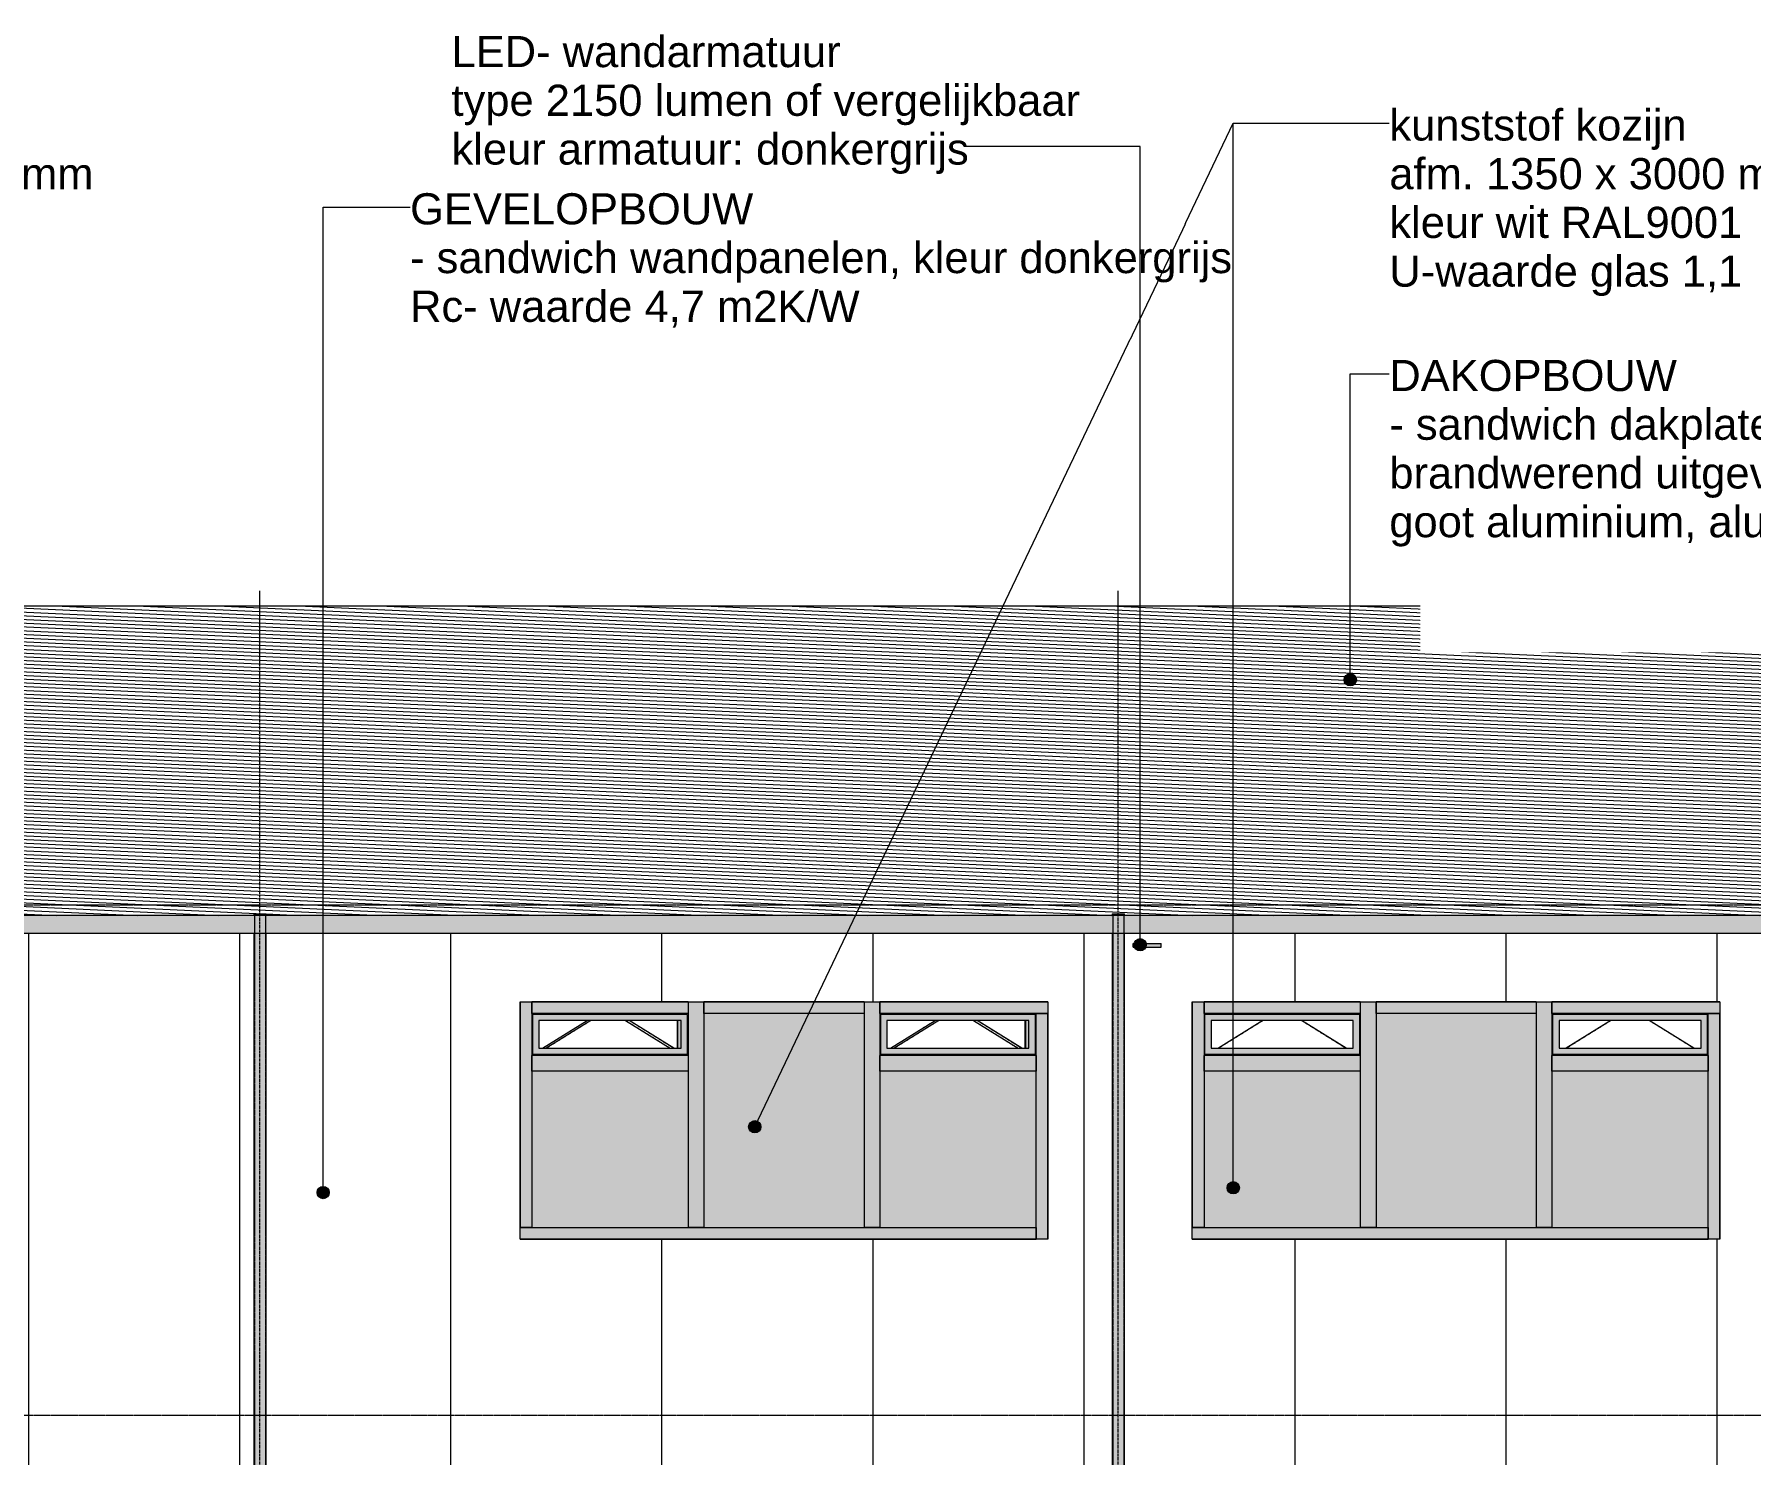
# Model space of a CAD drawing. Header units: millimetres. Extents: x 48682 to 485846, y -7071 to 11878.
# Drawn here: x 378262 to 388020, y 3775 to 11850 of the extents above; entities that cross this region are included whole.
import ezdxf

# ---------------------------------------------------------------- set-up
doc = ezdxf.new("R2010")
doc.units = ezdxf.units.MM
for name, pattern in [('Grid Line', [22.225, 12.7, -3.175, 3.175, -3.175]), ('Hidden', [4, 2, -2]), ('levels', [12, 10, -1, 0, -1])]:
    doc.linetypes.add(name, pattern=pattern)
for name, color, linetype, lineweight in [('A-DETL', 90, 'Continuous', 13), ('A-DOOR', 31, 'Continuous', 18), ('A-DOOR-GLAZ', 31, 'Continuous', 13), ('A-FLOR', 192, 'Continuous', 18), ('A-FLOR-LEVL', 51, 'Continuous', 9), ('A-FLOR-PATT', 8, 'Continuous', 18), ('A-GLAZ', 151, 'Continuous', 18), ('A-GLAZ-CWMG', 51, 'Continuous', 13), ('A-WALL-PATT', 111, 'Continuous', 13), ('E-LITE-EQPM', 33, 'Continuous', 13), ('G-ANNO-TEXT', 231, 'Continuous', 9), ('S-COLS', 52, 'Continuous', 18), ('S-COLS-HDLN', 52, 'Hidden', 9), ('S-GRID', 1, 'Continuous', 9)]:
    doc.layers.add(name, color=color, linetype=linetype, lineweight=lineweight)
doc.styles.add('Arial', font='arial.ttf', dxfattribs={"height": 177.035928})

# ---------------------------------------------------------------- blocks, each defined once
blk = doc.blocks.new('300_28_ISR_kolom_buis - ø70x3_6 2-8363247-rechtergebouw noordwestgevel_')
at = {"layer": 'S-COLS-HDLN', "linetype": 'Continuous', "lineweight": 18}
h = blk.add_hatch(color=256, dxfattribs=at)
h.paths.add_polyline_path([(-75998.3, 1000), (-75964.3, 1000), (-75964.3, 6740), (-75999.3, 6740), (-75999.3, 1000)], flags=0)
h.paths.add_polyline_path([(-75964.3, 6840), (-75964.3, 6850), (-75999.3, 6849.5), (-75998.1, 6847), (-75994.6, 6844.7), (-75981.8, 6841.3), (-75973.3, 6840.3)], flags=0)
h = blk.add_hatch(color=256, dxfattribs=at)
h.paths.add_polyline_path([(-75964.3, 1000), (-75929.3, 1000), (-75929.3, 6740), (-75964.3, 6740), (-75964.3, 1033.4)], flags=0)
h.paths.add_polyline_path([(-75964.3, 6840), (-75946.8, 6841.3), (-75934, 6844.7), (-75930.5, 6847), (-75929.3, 6850), (-75964.3, 6850)], flags=0)
at = {"layer": 'A-DETL', "lineweight": 18}
for p, q in [((-75999.3, 6850), (-75999.3, 6841.4)), ((-75999.3, 6850), (-75964.3, 6850)), ((-75964.3, 6850), (-75929.3, 6850)), ((-75929.3, 6841.4), (-75929.3, 6850)), ((-75999.3, 6740), (-75999.3, 1000)), ((-75929.3, 1000), (-75929.3, 6740))]:
    blk.add_line(p, q, dxfattribs=at)
at = {"layer": 'S-COLS', "linetype": 'Hidden', "lineweight": 9}
for p, q in [((-75995.7, 6850), (-75995.7, 1000)), ((-75932.9, 6850), (-75932.9, 1000))]:
    blk.add_line(p, q, dxfattribs=at)
blk = doc.blocks.new('32_DO_glas - 01-8509510-rechtergebouw noordwestgevel_')
at = {"layer": 'A-DOOR-GLAZ'}
blk.add_hatch(color=256, dxfattribs=at).paths.add_polyline_path([(-78372.6, 5067), (-77489.9, 5067), (-77489.9, 5955), (-78377.9, 5955), (-78377.9, 5067)], flags=0)
blk = doc.blocks.new('Rectangular Mullion - 32_rechts_67x100_vlak-8481124-rechtergebouw noordwestgevel_')
at = {"layer": 'A-GLAZ-CWMG'}
blk.add_hatch(color=256, dxfattribs=at).paths.add_polyline_path([(-79502.4, 6283), (-79467.9, 6283), (-79467.9, 6350), (-80355.9, 6350), (-80355.9, 6283), (-79577.7, 6283)], flags=0)
for p, q in [((-80355.9, 6283), (-80355.9, 6350)), ((-79467.9, 6350), (-80355.9, 6350)), ((-79467.9, 6350), (-79467.9, 6283)), ((-79467.9, 6283), (-80355.9, 6283))]:
    blk.add_line(p, q, dxfattribs=at)
blk = doc.blocks.new('Rectangular Mullion - 32_links_67x100_vlak-8481125-rechtergebouw noordwestgevel_')
at = {"layer": 'A-GLAZ-CWMG'}
blk.add_hatch(color=256, dxfattribs=at).paths.add_polyline_path([(-78422.9, 5000), (-77489.9, 5000), (-77489.9, 5067), (-78422.9, 5067)], flags=0)
for p, q in [((-78422.9, 5067), (-77489.9, 5067)), ((-78422.9, 5000), (-77489.9, 5000)), ((-77489.9, 5067), (-77489.9, 5000))]:
    blk.add_line(p, q, dxfattribs=at)
blk = doc.blocks.new('Rectangular Mullion - 32_rechts_67x100_vlak-8509514-rechtergebouw noordwestgevel_')
at = {"layer": 'A-GLAZ-CWMG'}
blk.add_hatch(color=256, dxfattribs=at).paths.add_polyline_path([(-80422.9, 5067), (-80355.9, 5067), (-80355.9, 6000), (-80422.9, 6000), (-80422.9, 5489.7)], flags=0)
for p, q in [((-80422.9, 6000), (-80422.9, 5067)), ((-80355.9, 6000), (-80355.9, 5067)), ((-80355.9, 5067), (-80422.9, 5067))]:
    blk.add_line(p, q, dxfattribs=at)
blk = doc.blocks.new('Rectangular Mullion - 32_links_67x100_vlak-8481179-rechtergebouw noordwestgevel_')
at = {"layer": 'A-GLAZ-CWMG'}
blk.add_hatch(color=256, dxfattribs=at).paths.add_polyline_path([(-77489.9, 6000), (-77422.9, 6000), (-77422.9, 6283), (-77489.9, 6283), (-77489.9, 6045)], flags=0)
for p, q in [((-77489.9, 6283), (-77422.9, 6283)), ((-77489.9, 6000), (-77489.9, 6283)), ((-77422.9, 6000), (-77422.9, 6283))]:
    blk.add_line(p, q, dxfattribs=at)
blk = doc.blocks.new('32_DO_glas - 01-8466179-rechtergebouw noordwestgevel_')
at = {"layer": 'A-DOOR-GLAZ'}
blk.add_hatch(color=256, dxfattribs=at).paths.add_polyline_path([(-79377.9, 5067), (-78467.9, 5067), (-78467.9, 6283), (-79377.9, 6283), (-79377.9, 5489.7)], flags=0)
blk = doc.blocks.new('Rectangular Mullion - 32_rechts_67x100_vlak-8481126-rechtergebouw noordwestgevel_')
at = {"layer": 'A-GLAZ-CWMG'}
blk.add_hatch(color=256, dxfattribs=at).paths.add_polyline_path([(-77468.9, 6283), (-77422.9, 6283), (-77422.9, 6350), (-78377.9, 6350), (-78377.9, 6283), (-77544.2, 6283)], flags=0)
for p, q in [((-78377.9, 6283), (-78377.9, 6350)), ((-77422.9, 6350), (-78377.9, 6350)), ((-77422.9, 6350), (-77422.9, 6283)), ((-77422.9, 6283), (-78377.9, 6283))]:
    blk.add_line(p, q, dxfattribs=at)
blk = doc.blocks.new('Rectangular Mullion - 32_links_67x100_vlak-8480892-rechtergebouw noordwestgevel_')
at = {"layer": 'A-GLAZ-CWMG'}
blk.add_hatch(color=256, dxfattribs=at).paths.add_polyline_path([(-79422.9, 5000), (-78422.9, 5000), (-78422.9, 5067), (-79422.9, 5067)], flags=0)
for p, q in [((-79422.9, 5067), (-78422.9, 5067)), ((-79422.9, 5000), (-78422.9, 5000))]:
    blk.add_line(p, q, dxfattribs=at)
blk = doc.blocks.new('Rectangular Mullion - 32_tussen_90x100-8249768-rechtergebouw noordwestgevel_')
at = {"layer": 'A-GLAZ-CWMG'}
blk.add_hatch(color=256, dxfattribs=at).paths.add_polyline_path([(-78377.9, 5067), (-78377.9, 6000), (-78467.9, 6000), (-78467.9, 5067)], flags=0)
for p, q in [((-78467.9, 6000), (-78467.9, 5067)), ((-78377.9, 6000), (-78377.9, 5067)), ((-78377.9, 5067), (-78467.9, 5067))]:
    blk.add_line(p, q, dxfattribs=at)
blk = doc.blocks.new('Rectangular Mullion - 32_rechts_67x100_vlak-8481127-rechtergebouw noordwestgevel_')
at = {"layer": 'A-GLAZ-CWMG'}
blk.add_hatch(color=256, dxfattribs=at).paths.add_polyline_path([(-79377.9, 6283), (-78467.9, 6283), (-78467.9, 6350), (-79377.9, 6350)], flags=0)
for p, q in [((-79377.9, 6283), (-79377.9, 6350)), ((-78467.9, 6350), (-79377.9, 6350)), ((-78467.9, 6350), (-78467.9, 6283)), ((-78467.9, 6283), (-79377.9, 6283))]:
    blk.add_line(p, q, dxfattribs=at)
blk = doc.blocks.new('Rectangular Mullion - 32_links_67x100_vlak-8480894-rechtergebouw noordwestgevel_')
at = {"layer": 'A-GLAZ-CWMG'}
blk.add_hatch(color=256, dxfattribs=at).paths.add_polyline_path([(-79577.7, 5000), (-79422.9, 5000), (-79422.9, 5067), (-80422.9, 5067), (-80422.9, 5000), (-80355.9, 5000)], flags=0)
for p, q in [((-80422.9, 5000), (-80422.9, 5067)), ((-80422.9, 5067), (-79422.9, 5067)), ((-80422.9, 5000), (-79422.9, 5000))]:
    blk.add_line(p, q, dxfattribs=at)
blk = doc.blocks.new('31_WI_RT62_BI_raam - BI_val-8481284-rechtergebouw noordwestgevel_')
at = {"layer": 'A-GLAZ'}
h = blk.add_hatch(color=256, dxfattribs=at)
h.paths.add_polyline_path([(-78071.4, 6045), (-77489.9, 6045), (-77489.9, 6283), (-78377.9, 6283), (-78377.9, 6045), (-78222, 6045)], flags=0)
h.paths.add_polyline_path([(-78071.4, 6050), (-78372.9, 6050), (-78372.6, 6278), (-77494.9, 6278), (-77494.9, 6050), (-77770.1, 6050)], flags=0)
h = blk.add_hatch(color=256, dxfattribs=at)
h.paths.add_polyline_path([(-78071.4, 6050), (-77494.9, 6050), (-77494.9, 6278), (-78372.9, 6278), (-78372.6, 6050), (-78222, 6050)], flags=0)
h.paths.add_polyline_path([(-78337.9, 6085), (-78337.9, 6243), (-77529.9, 6243), (-77529.9, 6085), (-78222, 6085)], flags=0)
for p, q in [((-78372.9, 6050), (-78372.9, 6278)), ((-77494.9, 6278), (-78372.9, 6278)), ((-77494.9, 6278), (-77494.9, 6050)), ((-78337.9, 6243), (-78337.9, 6085)), ((-77529.9, 6243), (-78337.9, 6243)), ((-77529.9, 6085), (-77529.9, 6243)), ((-78337.9, 6085), (-77529.9, 6085)), ((-77494.9, 6050), (-78372.9, 6050))]:
    blk.add_line(p, q, dxfattribs=at)
at = {"layer": 'A-GLAZ', "lineweight": 13}
for p, q in [((-78043, 6243), (-78296.7, 6085)), ((-77571, 6085), (-77824.7, 6243))]:
    blk.add_line(p, q, dxfattribs=at)
at = {"layer": 'A-GLAZ', "linetype": 'Hidden', "lineweight": 13}
for p, q in [((-78043, 6243), (-78296.7, 6085)), ((-77571, 6085), (-77824.7, 6243))]:
    blk.add_line(p, q, dxfattribs=at)
blk = doc.blocks.new('Rectangular Mullion - 32_rechts_67x100_vlak-8481204-rechtergebouw noordwestgevel_')
at = {"layer": 'A-GLAZ-CWMG'}
blk.add_hatch(color=256, dxfattribs=at).paths.add_polyline_path([(-80355.9, 6000), (-80355.9, 6350), (-80422.9, 6350), (-80422.9, 6000), (-80406.1, 6000)], flags=0)
for p, q in [((-80422.9, 6350), (-80355.9, 6350)), ((-80422.9, 6350), (-80422.9, 6000)), ((-80355.9, 6350), (-80355.9, 6000))]:
    blk.add_line(p, q, dxfattribs=at)
blk = doc.blocks.new('Rectangular Mullion - 32_links_67x100_vlak-8509530-rechtergebouw noordwestgevel_')
at = {"layer": 'A-GLAZ-CWMG'}
blk.add_hatch(color=256, dxfattribs=at).paths.add_polyline_path([(-77489.9, 5000), (-77422.9, 5000), (-77422.9, 6000), (-77489.9, 6000), (-77489.9, 5077.2)], flags=0)
for p, q in [((-77489.9, 5000), (-77489.9, 6000)), ((-77422.9, 5000), (-77422.9, 6000)), ((-77422.9, 5000), (-77489.9, 5000))]:
    blk.add_line(p, q, dxfattribs=at)
blk = doc.blocks.new('Rectangular Mullion - 32_tussen_90x100-8481085-rechtergebouw noordwestgevel_')
at = {"layer": 'A-GLAZ-CWMG'}
blk.add_hatch(color=256, dxfattribs=at).paths.add_polyline_path([(-77544.2, 5955), (-77489.9, 5955), (-77489.9, 6045), (-78377.9, 6045), (-78377.9, 5955), (-77619.5, 5955)], flags=0)
for p, q in [((-78377.9, 5955), (-78377.9, 6045)), ((-77489.9, 6045), (-78377.9, 6045)), ((-77489.9, 5955), (-78377.9, 5955)), ((-77489.9, 6045), (-77489.9, 5955))]:
    blk.add_line(p, q, dxfattribs=at)
blk = doc.blocks.new('Rectangular Mullion - 32_tussen_90x100-8481164-rechtergebouw noordwestgevel_')
at = {"layer": 'A-GLAZ-CWMG'}
blk.add_hatch(color=256, dxfattribs=at).paths.add_polyline_path([(-78467.9, 6000), (-78377.9, 6000), (-78377.9, 6350), (-78467.9, 6350), (-78467.9, 6045)], flags=0)
for p, q in [((-78467.9, 6350), (-78377.9, 6350)), ((-78467.9, 6350), (-78467.9, 6000)), ((-78377.9, 6350), (-78377.9, 6000))]:
    blk.add_line(p, q, dxfattribs=at)
blk = doc.blocks.new('Rectangular Mullion - 32_rechts_67x100_vlak-8509465-rechtergebouw noordwestgevel_')
at = {"layer": 'A-GLAZ-CWMG'}
blk.add_hatch(color=256, dxfattribs=at).paths.add_polyline_path([(-63837, 6283), (-63770.5, 6283), (-63770.5, 6350), (-64658.8, 6350), (-64658.8, 6283), (-63912.4, 6283)], flags=0)
for p, q in [((-64658.8, 6283), (-64658.8, 6350)), ((-63770.5, 6350), (-64658.8, 6350)), ((-63770.5, 6350), (-63770.5, 6283)), ((-63770.5, 6283), (-64658.8, 6283))]:
    blk.add_line(p, q, dxfattribs=at)
blk = doc.blocks.new('32_DO_glas - 01-8509523-rechtergebouw noordwestgevel_')
at = {"layer": 'A-DOOR-GLAZ'}
blk.add_hatch(color=256, dxfattribs=at).paths.add_polyline_path([(-63912.4, 5067), (-63770.5, 5067), (-63770.5, 5955), (-64658.8, 5955), (-64658.8, 5067)], flags=0)
blk = doc.blocks.new('Rectangular Mullion - 32_links_67x100_vlak-8509466-rechtergebouw noordwestgevel_')
at = {"layer": 'A-GLAZ-CWMG'}
blk.add_hatch(color=256, dxfattribs=at).paths.add_polyline_path([(-63912.4, 5000), (-63725.5, 5000), (-63725.5, 5067), (-64725.8, 5067), (-64725.8, 5000), (-64658.8, 5000)], flags=0)
for p, q in [((-64725.8, 5000), (-64725.8, 5067)), ((-64725.8, 5067), (-63725.5, 5067)), ((-64725.8, 5000), (-63725.5, 5000))]:
    blk.add_line(p, q, dxfattribs=at)
blk = doc.blocks.new('31_WI_RT62_BI_raam - BI_val-8509481-rechtergebouw noordwestgevel_')
at = {"layer": 'A-GLAZ'}
h = blk.add_hatch(color=256, dxfattribs=at)
h.paths.add_polyline_path([(-64288.9, 6045), (-63770.5, 6045), (-63770.5, 6283), (-64658.8, 6283), (-64658.8, 6045), (-64364.2, 6045)], flags=0)
h.paths.add_polyline_path([(-64063, 6050), (-64653.8, 6050), (-64653.8, 6278), (-63775.5, 6278), (-63775.5, 6050), (-63987.7, 6050)], flags=0)
h = blk.add_hatch(color=256, dxfattribs=at)
h.paths.add_polyline_path([(-64364.2, 6050), (-63775.5, 6050), (-63775.5, 6278), (-64653.8, 6278), (-64653.8, 6050), (-64439.6, 6050)], flags=0)
h.paths.add_polyline_path([(-64364.2, 6085), (-64618.8, 6085), (-64618.8, 6243), (-63810.5, 6243), (-63810.5, 6085), (-64213.6, 6085)], flags=0)
for p, q in [((-64653.8, 6050), (-64653.8, 6278)), ((-63775.5, 6278), (-64653.8, 6278)), ((-63775.5, 6278), (-63775.5, 6050)), ((-64618.8, 6243), (-64618.8, 6085)), ((-63810.5, 6243), (-64618.8, 6243)), ((-63810.5, 6085), (-63810.5, 6243)), ((-64618.8, 6085), (-63810.5, 6085)), ((-63775.5, 6050), (-64653.8, 6050))]:
    blk.add_line(p, q, dxfattribs=at)
at = {"layer": 'A-GLAZ', "lineweight": 13}
for p, q in [((-64323.8, 6243), (-64577.5, 6085)), ((-63851.7, 6085), (-64105.4, 6243))]:
    blk.add_line(p, q, dxfattribs=at)
at = {"layer": 'A-GLAZ', "linetype": 'Hidden', "lineweight": 13}
for p, q in [((-64323.8, 6243), (-64577.5, 6085)), ((-63851.7, 6085), (-64105.4, 6243))]:
    blk.add_line(p, q, dxfattribs=at)
blk = doc.blocks.new('Rectangular Mullion - 32_tussen_90x100-8509467-rechtergebouw noordwestgevel_')
at = {"layer": 'A-GLAZ-CWMG'}
blk.add_hatch(color=256, dxfattribs=at).paths.add_polyline_path([(-63837, 5955), (-63770.5, 5955), (-63770.5, 6045), (-64658.8, 6045), (-64658.8, 5955), (-63912.4, 5955)], flags=0)
for p, q in [((-64658.8, 5955), (-64658.8, 6045)), ((-63770.5, 6045), (-64658.8, 6045)), ((-63770.5, 5955), (-64658.8, 5955)), ((-63770.5, 6045), (-63770.5, 5955))]:
    blk.add_line(p, q, dxfattribs=at)
blk = doc.blocks.new('200_VAE_63_spotlamp - rond-8711555-rechtergebouw noordwestgevel_')
at = {"layer": 'E-LITE-EQPM'}
blk.add_hatch(color=256, dxfattribs=at).paths.add_polyline_path([(-61080.5, 6660.4), (-61080.5, 6680.4), (-61240.5, 6680.4), (-61240.5, 6660.4), (-61201.1, 6660.4)], flags=0)
for p, q in [((-61240.5, 6680.4), (-61080.5, 6680.4)), ((-61240.5, 6660.4), (-61240.5, 6680.4)), ((-61240.5, 6660.4), (-61080.5, 6660.4)), ((-61080.5, 6660.4), (-61080.5, 6680.4))]:
    blk.add_line(p, q, dxfattribs=at)
blk = doc.blocks.new('31_WI_RT62_BI_raam - BI_val-V36-rechtergebouw noordwestgevel_')
at = {"layer": 'A-GLAZ'}
for points in [[(-102867.4, 6085), (-102867.4, 6243), (-102869.4, 6243), (-102869.4, 6085)], [(-102867.1, 6085), (-102848.6, 6085), (-102849.7, 6243), (-102867.4, 6243), (-102867.4, 6085)]]:
    blk.add_hatch(color=256, dxfattribs=at).paths.add_polyline_path(points, flags=0)
at = {"layer": 'A-GLAZ', "lineweight": 13}
for p, q in [((-103636.2, 6085), (-103382.5, 6243)), ((-103164.2, 6243), (-102910.5, 6085))]:
    blk.add_line(p, q, dxfattribs=at)
at = {"layer": 'A-GLAZ', "linetype": 'Hidden', "lineweight": 13}
for p, q in [((-103636.2, 6085), (-103382.5, 6243)), ((-103164.2, 6243), (-102910.5, 6085))]:
    blk.add_line(p, q, dxfattribs=at)
at = {"layer": 'A-GLAZ'}
for p, q in [((-102869.4, 6085), (-102869.4, 6243)), ((-102867.4, 6085), (-102867.4, 6243))]:
    blk.add_line(p, q, dxfattribs=at)

msp = doc.modelspace()

# ---------------------------------------------------------------- hatches: boundary and pattern name
at = {"layer": 'A-FLOR'}
msp.add_hatch(color=256, dxfattribs=at).paths.add_polyline_path([(423768.34907, 6740), (423882.50103, 6740), (423882.50103, 6840), (359475.50103, 6840), (359475.50103, 6740), (403941.93569, 6740), (403941.93569, 6800), (403944.91252, 6800), (403944.91252, 6740), (408819.32943, 6740), (408819.32943, 6800), (408827.05725, 6800), (408827.05725, 6740), (423667.50103, 6740)], flags=0)
at = {"layer": 'A-FLOR-PATT', "lineweight": 9}
h = msp.add_hatch(dxfattribs=at)
h.set_pattern_fill('FP_17', color=256, style=0, pattern_type=2)
h.set_pattern_definition([(177.368, (-49848.81, 12343.432), (-13.8778386, -20.5614077), [])])
h.paths.add_polyline_path([(389304.11641, 6840), (389286.61641, 6841.26764), (389273.80553, 6844.73091), (389270.30901, 6847.01293), (389269.11641, 6850), (389339.11641, 6849.46183), (389337.92382, 6847.01293), (389334.4273, 6844.73091), (389321.61641, 6841.26764), (389313.17508, 6840.3224)], flags=0)
h.paths.add_polyline_path([(394183.88565, 6840), (394166.38565, 6841.26764), (394153.57476, 6844.73091), (394150.07824, 6847.01293), (394148.88565, 6850), (394218.88565, 6849.46183), (394217.69305, 6847.01293), (394214.19653, 6844.73091), (394201.38565, 6841.26764), (394192.94431, 6840.3224)], flags=0)
h.paths.add_polyline_path([(399063.65488, 6840), (399046.15488, 6841.26764), (399033.34399, 6844.73091), (399029.84747, 6847.01293), (399028.65488, 6850), (399098.65488, 6849.46183), (399097.46228, 6847.01293), (399093.96576, 6844.73091), (399081.15488, 6841.26764), (399065.35295, 6840.06044)], flags=0)
h.paths.add_polyline_path([(413702.96257, 6840), (413685.46257, 6841.26764), (413672.65168, 6844.73091), (413669.15516, 6847.01293), (413667.96257, 6850), (413737.96257, 6849.46183), (413736.76997, 6847.01293), (413733.27346, 6844.73091), (413720.46257, 6841.26764), (413712.02123, 6840.3224)], flags=0)
h.paths.add_polyline_path([(418582.7318, 6840), (418565.2318, 6841.26764), (418552.42091, 6844.73091), (418548.92439, 6847.01293), (418547.7318, 6850), (418617.7318, 6849.46183), (418616.5392, 6847.01293), (418613.04269, 6844.73091), (418600.2318, 6841.26764), (418591.79047, 6840.3224)], flags=0)
h.paths.add_polyline_path([(423462.50103, 6840), (423445.00103, 6841.26764), (423432.19014, 6844.73091), (423428.69363, 6847.01293), (423427.50103, 6850), (423497.50103, 6849.46183), (423496.30843, 6847.01293), (423492.81192, 6844.73091), (423480.00103, 6841.26764), (423467.09302, 6840.16343)], flags=0)
h.paths.add_polyline_path([(360025.50103, 6840), (360008.00103, 6841.26764), (359995.19014, 6844.73091), (359991.69363, 6847.01293), (359990.50103, 6850), (360060.50103, 6849.46183), (360059.30843, 6847.01293), (360052.69445, 6843.63259), (360043.00103, 6841.26764), (360034.5597, 6840.3224)], flags=0)
h.paths.add_polyline_path([(364905.27026, 6840), (364887.77026, 6841.26764), (364874.95937, 6844.73091), (364871.46286, 6847.01293), (364870.27026, 6850), (364940.27026, 6849.46183), (364939.07766, 6847.01293), (364935.58115, 6844.73091), (364922.77026, 6841.26764), (364914.32893, 6840.3224)], flags=0)
h.paths.add_polyline_path([(369785.03949, 6840), (369767.53949, 6841.26764), (369754.7286, 6844.73091), (369751.23209, 6847.01293), (369750.03949, 6850), (369820.03949, 6849.46183), (369818.8469, 6847.01293), (369815.35038, 6844.73091), (369802.53949, 6841.26764), (369794.09816, 6840.3224)], flags=0)
h.paths.add_polyline_path([(374664.80872, 6840), (374647.30872, 6841.26764), (374634.49783, 6844.73091), (374631.00132, 6847.01293), (374629.80872, 6850), (374699.80872, 6849.46183), (374698.61613, 6847.01293), (374695.11961, 6844.73091), (374682.30872, 6841.26764), (374673.86739, 6840.3224)], flags=0)
h.paths.add_polyline_path([(379544.57795, 6840), (379527.07795, 6841.26764), (379514.26706, 6844.73091), (379510.77055, 6847.01293), (379509.57795, 6850), (379579.57795, 6849.46183), (379578.38536, 6847.01293), (379574.88884, 6844.73091), (379562.07795, 6841.26764), (379553.63662, 6840.3224)], flags=0)
h.paths.add_polyline_path([(384424.34718, 6840), (384406.84718, 6841.26764), (384394.03629, 6844.73091), (384390.53978, 6847.01293), (384389.34718, 6850), (384459.34718, 6849.46183), (384458.15459, 6847.01293), (384454.43451, 6844.65215), (384441.84718, 6841.26764), (384433.40585, 6840.3224)], flags=0)
h.paths.add_polyline_path([(389268.10858, 6840), (423882.50103, 6840), (423882.50103, 8600), (359475.50103, 8600), (359475.50103, 6840), (389123.90329, 6840)], flags=0)
at = {"layer": 'A-WALL-PATT', "lineweight": 9}
h = msp.add_hatch(dxfattribs=at)
h.set_pattern_fill('FP_16', color=256, style=0, pattern_type=2)
h.set_pattern_definition([(90, (-51370.5, 0), (-1200, 7e-14), [])])
h.paths.add_polyline_path([(400297.96257, 0), (400522.50103, 0), (400522.50103, 3600), (403522.50103, 3600), (403522.50103, 800), (403908.42411, 800), (403908.42411, 6740), (399098.65488, 6740), (399098.65488, 800), (399314.27026, 800), (399314.27026, 3030), (400297.96257, 3030), (400297.96257, 142.11036)], flags=0)
h.paths.add_polyline_path([(420002.64844, 0), (420041.28808, 0), (420041.28808, 3600), (423041.28808, 3600), (423041.28808, 800), (423427.50103, 800), (423427.50103, 6740), (418617.7318, 6740), (418617.7318, 800), (418821.34718, 800), (418821.34718, 3030), (419805.03949, 3030), (419805.03949, 0), (419852.02042, 0)], flags=0)
h.paths.add_polyline_path([(368326.48321, 0), (368568.03949, 0), (368568.03949, 3030), (369552.03949, 3030), (369552.03949, 800), (369750.03949, 800), (369750.03949, 6740), (364940.27026, 6740), (364940.27026, 800), (365326.48321, 800), (365326.48321, 3600), (368326.48321, 3600), (368326.48321, 30)], flags=0)
h.paths.add_polyline_path([(390762.72754, 0), (390762.72754, 3600), (393762.72754, 3600), (393762.72754, 800), (394148.88565, 800), (394148.88565, 6740), (389339.11641, 6740), (389339.11641, 800), (389548.53666, 800), (389548.53666, 3030), (390532.22897, 3030), (390532.22897, 0), (390747.72754, 0)], flags=0)
h.paths.add_polyline_path([(417370.7318, 0), (417370.7318, 3030), (418354.7318, 3030), (418354.7318, 800), (418547.7318, 800), (418547.7318, 6740), (413737.96257, 6740), (413737.96257, 800), (414124.17552, 800), (414124.17552, 3600), (417124.17552, 3600), (417124.17552, 0), (417140.71597, 0)], flags=0)
h.paths.add_polyline_path([(410281.74962, 0), (410281.74962, 3600), (413281.74962, 3600), (413281.74962, 800), (413667.96257, 800), (413667.96257, 6740), (408858.19334, 6740), (408858.19334, 800), (409073.80872, 800), (409073.80872, 3030), (410057.50103, 3030), (410057.50103, 0), (410266.74962, 0)], flags=0)
h.paths.add_polyline_path([(397606.65488, 0), (397846.65488, 0), (397846.65488, 3030), (398830.65488, 3030), (398830.65488, 800), (399028.65488, 800), (399028.65488, 6740), (394218.88565, 6740), (394218.88565, 800), (394605.0986, 800), (394605.0986, 3600), (397605.0986, 3600), (397605.0986, 800), (397606.65488, 800), (397606.65488, 30)], flags=0)
h.paths.add_polyline_path([(388087.11641, 0), (388087.11641, 3030), (389071.11641, 3030), (389071.11641, 800), (389269.11641, 800), (389269.11641, 6740), (384459.34718, 6740), (384459.34718, 800), (384845.56014, 800), (384845.56014, 3600), (387845.56014, 3600), (387845.56014, 0), (387918.87909, 0)], flags=0)
h.paths.add_polyline_path([(371242.03949, 0), (371242.03949, 3600), (374242.03949, 3600), (374242.03949, 800), (374629.80872, 800), (374629.80872, 6740), (369820.03949, 6740), (369820.03949, 800), (370035.65488, 800), (370035.65488, 3030), (371019.34718, 3030), (371019.34718, 0), (371227.03949, 0)], flags=0)
h.paths.add_polyline_path([(363461.71398, 0), (363688.27026, 0), (363688.27026, 3030), (364672.27026, 3030), (364672.27026, 800), (364870.27026, 800), (364870.27026, 6740), (360060.50103, 6740), (360060.50103, 800), (360446.71398, 800), (360446.71398, 3600), (363446.71398, 3600), (363446.71398, 0)], flags=0)
h.paths.add_polyline_path([(381003.13439, 0), (381003.13439, 3600), (384003.13439, 3600), (384003.13439, 800), (384389.34718, 800), (384389.34718, 6740), (379579.57795, 6740), (379579.57795, 800), (379795.19334, 800), (379795.19334, 3030), (380778.88565, 3030), (380778.88565, 0), (380989.98994, 0)], flags=0)
h.paths.add_polyline_path([(407379.63706, 0), (407606.19334, 0), (407606.19334, 3030), (408590.19334, 3030), (408590.19334, 800), (408788.19334, 800), (408788.19334, 6740), (403978.42411, 6740), (403978.42411, 800), (404364.63706, 800), (404364.63706, 3600), (407364.63706, 3600), (407364.63706, 0)], flags=0)
h.paths.add_polyline_path([(378327.57795, 0), (378327.57795, 3030), (379311.57795, 3030), (379311.57795, 800), (379509.57795, 800), (379509.57795, 6740), (374699.80872, 6740), (374699.80872, 800), (375087.57795, 800), (375087.57795, 3600), (378087.57795, 3600), (378087.57795, 0), (378278.68548, 0)], flags=0)
h.paths.add_polyline_path([(359990.50103, 800), (359990.50103, 6740), (359850.50103, 6740), (359850.50103, 800), (359977.38043, 800)], flags=0)
h.paths.add_polyline_path([(423497.50103, 800), (423667.50103, 800), (423667.50103, 6740), (423497.50103, 6740), (423497.50103, 884.83632)], flags=0)
h.paths.add_polyline_path([(397605.0986, 5000), (394605.0986, 5000), (394605.0986, 6350), (397605.0986, 6350), (397605.0986, 5489.73723)], flags=0)
h.paths.add_polyline_path([(387015.11094, 5000), (384845.56014, 5000), (384845.56014, 6350), (387845.56014, 6350), (387845.56014, 5000)], flags=0)
h.paths.add_polyline_path([(368326.48321, 5000), (365326.48321, 5000), (365326.48321, 6350), (368326.48321, 6350), (368326.48321, 5489.73723)], flags=0)
h.paths.add_polyline_path([(391835.20775, 5000), (390783.12411, 5000), (390783.12411, 6350), (393783.42411, 6350), (393783.42411, 5000), (393040.23195, 5000)], flags=0)
h.paths.add_polyline_path([(405090.47396, 5000), (404364.63706, 5000), (404364.63706, 6350), (407364.63706, 6350), (407364.63706, 5000), (406295.49816, 5000)], flags=0)
h.paths.add_polyline_path([(400542.66257, 5000), (400542.66257, 6350), (403542.96257, 6350), (403542.96257, 5000), (401475.40135, 5000)], flags=0)
h.paths.add_polyline_path([(415935.69176, 5000), (414124.17552, 5000), (414124.17552, 6350), (417124.17552, 6350), (417124.17552, 5000)], flags=0)
h.paths.add_polyline_path([(420755.78857, 5000), (420061.73949, 5000), (420061.73949, 6350), (423062.03949, 6350), (423062.03949, 5000), (421960.81277, 5000)], flags=0)
h.paths.add_polyline_path([(413302.50103, 5000), (410302.20103, 5000), (410302.20103, 6350), (413302.50103, 6350), (413302.50103, 5489.73723)], flags=0)
h.paths.add_polyline_path([(376169.89313, 5000), (375086.02167, 5000), (375086.02167, 6350), (378086.02167, 6350), (378086.02167, 5000), (377374.91733, 5000)], flags=0)
h.paths.add_polyline_path([(384023.88565, 5000), (381023.58565, 5000), (381023.58565, 6350), (384023.88565, 6350), (384023.88565, 5489.73723)], flags=0)
h.paths.add_polyline_path([(361709.60272, 5000), (360446.71398, 5000), (360446.71398, 6350), (363446.71398, 6350), (363446.71398, 5000), (362914.62692, 5000)], flags=0)
h.paths.add_polyline_path([(371349.79633, 5000), (371264.04718, 5000), (371264.04718, 6350), (374264.34718, 6350), (374264.34718, 5000), (372554.82053, 5000)], flags=0)
h.paths.add_polyline_path([(413947.50103, 6660.43988), (413787.50103, 6660.43988), (413787.50103, 6680.43988), (413947.50103, 6680.43988), (413947.50103, 6678.09876)], flags=0)
h.paths.add_polyline_path([(404187.96257, 6660.43988), (404027.96257, 6660.43988), (404027.96257, 6680.43988), (404187.96257, 6680.43988), (404187.96257, 6678.09876)], flags=0)
h.paths.add_polyline_path([(394283.42411, 6660.43988), (394268.42411, 6660.43988), (394268.42411, 6680.43988), (394428.42411, 6680.43988), (394428.42411, 6660.43988), (394413.42411, 6660.43988)], flags=0)
h.paths.add_polyline_path([(384523.88565, 6660.43988), (384508.88565, 6660.43988), (384508.88565, 6680.43988), (384668.88565, 6680.43988), (384668.88565, 6660.43988), (384605.06254, 6660.43988)], flags=0)
h.paths.add_polyline_path([(374909.34718, 6660.43988), (374749.34718, 6660.43988), (374749.34718, 6680.43988), (374909.34718, 6680.43988), (374909.34718, 6678.09876)], flags=0)
h.paths.add_polyline_path([(365023.41927, 6660.43988), (364989.80872, 6660.43988), (364989.80872, 6680.43988), (365149.80872, 6680.13244), (365149.80872, 6660.43988), (365134.80872, 6660.43988)], flags=0)
at = {"layer": 'G-ANNO-TEXT'}
h = msp.add_hatch(color=250, dxfattribs=at)
edge = h.paths.add_edge_path(flags=0)
edge.add_arc((385743.9656, 8180.07038), 35, 0, 360)
h = msp.add_hatch(color=250, dxfattribs=at)
edge = h.paths.add_edge_path(flags=0)
edge.add_arc((384548.73168, 6673.73773), 35, 0, 360)
h = msp.add_hatch(color=250, dxfattribs=at)
edge = h.paths.add_edge_path(flags=0)
edge.add_arc((382358.02946, 5638.89459), 35, 0, 360)
h = msp.add_hatch(color=250, dxfattribs=at)
edge = h.paths.add_edge_path(flags=0)
edge.add_arc((379903.7262, 5265.05754), 35, 0, 360)
h = msp.add_hatch(color=250, dxfattribs=at)
edge = h.paths.add_edge_path(flags=0)
edge.add_arc((385078.45551, 5292.14631), 35, 0, 360)

# ---------------------------------------------------------------- linework, layer by layer
at = {"layer": 'A-DETL', "lineweight": 18}
for p, q in [((359475.50103, 8600), (423882.50103, 8600)), ((359475.50103, 6740), (403941.93569, 6740)), ((381023.58565, 5000), (381023.58565, 6350)), ((381023.58565, 6350), (384023.88565, 6350)), ((384023.88565, 6350), (384023.88565, 5000)), ((384845.56014, 6350), (387845.56014, 6350)), ((384845.56014, 5000), (384845.56014, 6350)), ((387845.56014, 6350), (387845.56014, 5000)), ((384023.88565, 5000), (381023.58565, 5000)), ((387845.56014, 5000), (384845.56014, 5000))]:
    msp.add_line(p, q, dxfattribs=at)
at = {"layer": 'A-FLOR'}
msp.add_line((423882.50103, 6840), (359475.50103, 6840), dxfattribs=at)
at = {"layer": 'A-FLOR-LEVL', "linetype": 'levels'}
for p, q in [((359006.65139, 8600), (438284.73164, 8600)), ((359006.65139, 6900), (438284.73164, 6900)), ((359006.65139, 4000), (438284.73164, 4000))]:
    msp.add_line(p, q, dxfattribs=at)
at = {"layer": 'G-ANNO-TEXT', "color": 250}
for p, q in [((385078.45551, 11344.22412), (385965.67644, 11344.22412)), ((385078.45551, 11344.22412), (385965.67644, 11344.22412)), ((384177.2998, 11211.66674), (383549.12453, 11211.66674)), ((384548.73168, 11211.66674), (384177.2998, 11211.66674)), ((379903.7262, 10867.25774), (380397.86674, 10867.25774)), ((379903.7262, 5265.05754), (379903.7262, 10867.25774)), ((385743.9656, 9919.81591), (385965.67644, 9919.81591)), ((385743.9656, 8180.07038), (385743.9656, 9919.81591))]:
    msp.add_line(p, q, dxfattribs=at)
for centre in [(385743.9656, 8180.07038), (384548.73168, 6673.73773), (382358.02946, 5638.89459), (379903.7262, 5265.05754), (385078.45551, 5292.14631)]:
    msp.add_circle(centre, 35, dxfattribs=at)
at = {"layer": 'S-GRID', "lineweight": 18}
for p, q in [((379544.57795, 8285.92369), (379544.57795, 8685.92369)), ((384424.34718, 8285.92369), (384424.34718, 8685.92369))]:
    msp.add_line(p, q, dxfattribs=at)
at = {"layer": 'S-GRID', "linetype": 'Grid Line', "lineweight": 18}
for p, q in [((379544.57795, -2611.21593), (379544.57795, 8285.92369)), ((384424.34718, -2611.21593), (384424.34718, 8285.92369))]:
    msp.add_line(p, q, dxfattribs=at)

# ---------------------------------------------------------------- block references
at = {"layer": 'A-DOOR'}
for name, p in [('32_DO_glas - 01-8466179-rechtergebouw noordwestgevel_', (461446.74022, 0)), ('32_DO_glas - 01-8466179-rechtergebouw noordwestgevel_', (465268.41471, 0)), ('32_DO_glas - 01-8509523-rechtergebouw noordwestgevel_', (445749.33779, 0)), ('32_DO_glas - 01-8509510-rechtergebouw noordwestgevel_', (461446.74022, 0)), ('32_DO_glas - 01-8509510-rechtergebouw noordwestgevel_', (463290.41471, 0)), ('32_DO_glas - 01-8509510-rechtergebouw noordwestgevel_', (465268.41471, 0))]:
    msp.add_blockref(name, p, dxfattribs=at)
at = {"layer": 'A-GLAZ'}
for name, p in [('31_WI_RT62_BI_raam - BI_val-8509481-rechtergebouw noordwestgevel_', (445749.33779, 0)), ('31_WI_RT62_BI_raam - BI_val-8481284-rechtergebouw noordwestgevel_', (461446.74022, 0)), ('31_WI_RT62_BI_raam - BI_val-8481284-rechtergebouw noordwestgevel_', (463290.41471, 0)), ('31_WI_RT62_BI_raam - BI_val-8481284-rechtergebouw noordwestgevel_', (465268.41471, 0)), ('31_WI_RT62_BI_raam - BI_val-V36-rechtergebouw noordwestgevel_', (484787.49164, 0)), ('31_WI_RT62_BI_raam - BI_val-V36-rechtergebouw noordwestgevel_', (486765.49164, 0))]:
    msp.add_blockref(name, p, dxfattribs=at)
at = {"layer": 'A-GLAZ-CWMG'}
for name, p in [('Rectangular Mullion - 32_rechts_67x100_vlak-8481204-rechtergebouw noordwestgevel_', (461446.44022, 0)), ('Rectangular Mullion - 32_rechts_67x100_vlak-8509465-rechtergebouw noordwestgevel_', (445749.33779, 0)), ('Rectangular Mullion - 32_tussen_90x100-8481164-rechtergebouw noordwestgevel_', (460446.74022, 0)), ('Rectangular Mullion - 32_rechts_67x100_vlak-8481127-rechtergebouw noordwestgevel_', (461446.74022, 0)), ('Rectangular Mullion - 32_tussen_90x100-8481164-rechtergebouw noordwestgevel_', (461446.74022, 0)), ('Rectangular Mullion - 32_rechts_67x100_vlak-8481126-rechtergebouw noordwestgevel_', (461446.74022, 0)), ('Rectangular Mullion - 32_rechts_67x100_vlak-8481204-rechtergebouw noordwestgevel_', (465268.41471, 0)), ('Rectangular Mullion - 32_rechts_67x100_vlak-8481124-rechtergebouw noordwestgevel_', (465268.41471, 0)), ('Rectangular Mullion - 32_tussen_90x100-8481164-rechtergebouw noordwestgevel_', (464268.41471, 0)), ('Rectangular Mullion - 32_rechts_67x100_vlak-8481127-rechtergebouw noordwestgevel_', (465268.41471, 0)), ('Rectangular Mullion - 32_tussen_90x100-8481164-rechtergebouw noordwestgevel_', (465268.41471, 0)), ('Rectangular Mullion - 32_rechts_67x100_vlak-8481126-rechtergebouw noordwestgevel_', (465268.41471, 0)), ('Rectangular Mullion - 32_links_67x100_vlak-8481179-rechtergebouw noordwestgevel_', (461446.74022, 0)), ('Rectangular Mullion - 32_links_67x100_vlak-8481179-rechtergebouw noordwestgevel_', (465268.41471, 0)), ('Rectangular Mullion - 32_rechts_67x100_vlak-8509514-rechtergebouw noordwestgevel_', (461446.44022, 0)), ('Rectangular Mullion - 32_tussen_90x100-8509467-rechtergebouw noordwestgevel_', (445749.33779, 0)), ('Rectangular Mullion - 32_tussen_90x100-8249768-rechtergebouw noordwestgevel_', (460446.74022, 0)), ('Rectangular Mullion - 32_tussen_90x100-8249768-rechtergebouw noordwestgevel_', (461446.74022, 0)), ('Rectangular Mullion - 32_tussen_90x100-8481085-rechtergebouw noordwestgevel_', (461446.74022, 0)), ('Rectangular Mullion - 32_links_67x100_vlak-8509530-rechtergebouw noordwestgevel_', (461446.74022, 0)), ('Rectangular Mullion - 32_rechts_67x100_vlak-8509514-rechtergebouw noordwestgevel_', (465268.41471, 0)), ('Rectangular Mullion - 32_tussen_90x100-8481085-rechtergebouw noordwestgevel_', (463290.41471, 0)), ('Rectangular Mullion - 32_tussen_90x100-8249768-rechtergebouw noordwestgevel_', (464268.41471, 0)), ('Rectangular Mullion - 32_tussen_90x100-8249768-rechtergebouw noordwestgevel_', (465268.41471, 0)), ('Rectangular Mullion - 32_tussen_90x100-8481085-rechtergebouw noordwestgevel_', (465268.41471, 0)), ('Rectangular Mullion - 32_links_67x100_vlak-8509530-rechtergebouw noordwestgevel_', (465268.41471, 0)), ('Rectangular Mullion - 32_links_67x100_vlak-8509466-rechtergebouw noordwestgevel_', (445749.33779, 0)), ('Rectangular Mullion - 32_links_67x100_vlak-8480892-rechtergebouw noordwestgevel_', (461446.74022, 0)), ('Rectangular Mullion - 32_links_67x100_vlak-8481125-rechtergebouw noordwestgevel_', (461446.74022, 0)), ('Rectangular Mullion - 32_links_67x100_vlak-8480894-rechtergebouw noordwestgevel_', (465268.41471, 0)), ('Rectangular Mullion - 32_links_67x100_vlak-8480892-rechtergebouw noordwestgevel_', (465268.41471, 0)), ('Rectangular Mullion - 32_links_67x100_vlak-8481125-rechtergebouw noordwestgevel_', (465268.41471, 0))]:
    msp.add_blockref(name, p, dxfattribs=at)
at = {"layer": 'E-LITE-EQPM'}
msp.add_blockref('200_VAE_63_spotlamp - rond-8711555-rechtergebouw noordwestgevel_', (445749.33779, 0), dxfattribs=at)
at = {"layer": 'S-COLS'}
for p in [(455508.87625, 0), (460388.64548, 0)]:
    msp.add_blockref('300_28_ISR_kolom_buis - ø70x3_6 2-8363247-rechtergebouw noordwestgevel_', p, dxfattribs=at)

# ---------------------------------------------------------------- texts
at = {"layer": 'G-ANNO-TEXT', "color": 7, "insert": (376206.13798, 11422.95236), "char_height": 177.0359281, "width": 2848.9278375, "attachment_point": 1, "line_spacing_factor": 0.938532, "style": 'Arial', "bg_fill": 3, "box_fill_scale": 0, "bg_fill_color": 256, "bg_fill_true_color": 3254780160, "bg_fill_transparency": 256}
msp.add_mtext('kunststof kozijn\\Pafm. 1350 x 3000 mm\\Pkleur wit RAL9001\\PU-waarde glas 1,1\\P', dxfattribs=at)

# ---------------------------------------------------------------- next in the draw order: texts
at = {"layer": 'G-ANNO-TEXT', "color": 7, "char_height": 177.0359281, "attachment_point": 1, "line_spacing_factor": 0.938532, "style": 'Arial', "bg_fill": 3, "box_fill_scale": 0, "bg_fill_color": 256, "bg_fill_true_color": 3254780160, "bg_fill_transparency": 256}
for s, insert, width in [('kunststof kozijn\\Pafm. 1350 x 3000 mm\\Pkleur wit RAL9001\\PU-waarde glas 1,1\\P', (385965.67644, 11422.95236), 2848.9278375), ('GEVELOPBOUW\\P- sandwich wandpanelen, kleur donkergrijs\\PRc- waarde 4,7 m2K/W\\P\\P', (380397.86674, 10945.98597), 5550.9814574), ('DAKOPBOUW\\P- sandwich dakplaten, kleur lichtgrijs RAL 7035 Rc- waarde 6,3 m2K/W\\Pbrandwerend uitgevoerd (30 minuten)\\Pgoot aluminium, aluminiumkleurig\\P\\P\\P\\P', (385965.67644, 9998.54415), 9214.1972363)]:
    msp.add_mtext(s, dxfattribs=dict(at, insert=insert, width=width))

# ---------------------------------------------------------------- next in the draw order: linework, layer by layer
at = {"layer": 'G-ANNO-TEXT', "color": 250}
for p, q in [((382358.02946, 5638.89459), (385078.45551, 11344.22412)), ((385078.45551, 5292.14631), (385078.45551, 11344.22412)), ((384548.73168, 6673.73773), (384548.73168, 11211.66674))]:
    msp.add_line(p, q, dxfattribs=at)

# ---------------------------------------------------------------- next in the draw order: texts
at = {"layer": 'G-ANNO-TEXT', "color": 7, "insert": (380633.23933, 11840.08729), "char_height": 177.0359281, "width": 4252.8725641, "attachment_point": 1, "line_spacing_factor": 0.938532, "style": 'Arial', "bg_fill": 3, "box_fill_scale": 0, "bg_fill_color": 256, "bg_fill_true_color": 3254780160, "bg_fill_transparency": 256}
msp.add_mtext('LED- wandarmatuur\\Ptype 2150 lumen of vergelijkbaar\\Pkleur armatuur: donkergrijs', dxfattribs=at)

doc.saveas('drawing.dxf')
